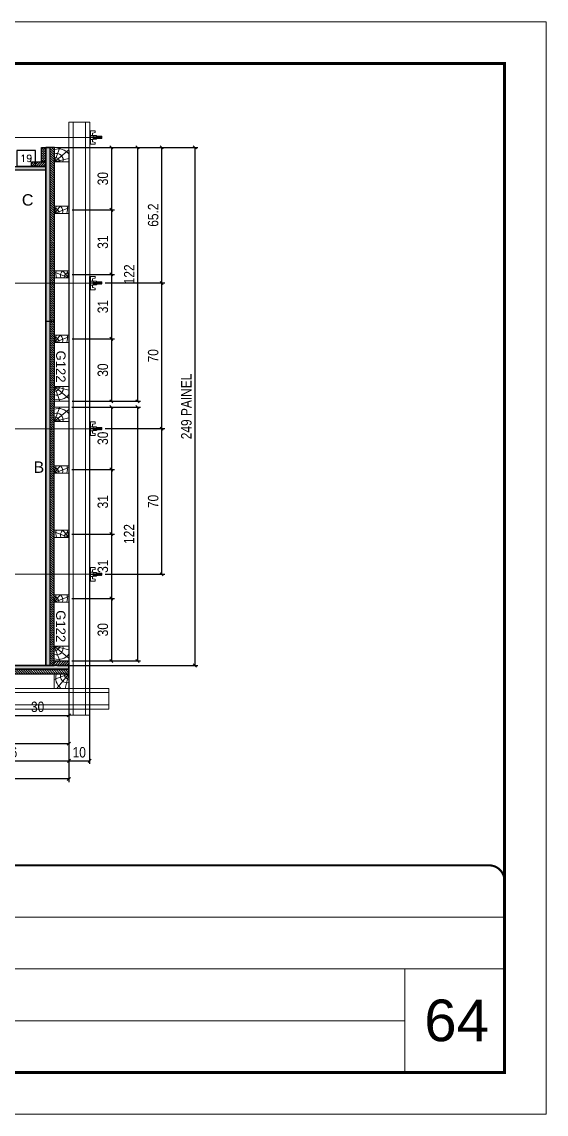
# Model space of a CAD drawing. Extents: x 28748 to 35002, y 14885 to 43501.
# Drawn here: x 34498 to 35002, y 25222 to 26272 of the extents above; entities that cross this region are included whole.
import ezdxf
from ezdxf.enums import TextEntityAlignment as Align

# ---------------------------------------------------------------- set-up
doc = ezdxf.new("R2010")
doc.units = 0
doc.linetypes.add('CONTINUO', pattern=[0])
doc.linetypes.add('DASHED', pattern=[0.75, 0.5, -0.25])
for name, color, linetype, lineweight in [('CARIMBO', 255, 'Continuous', 9), ('CONCRETO', 251, 'Continuous', 25), ('Folhas', 255, 'Continuous', 9), ('Hachura', 251, 'Continuous', 9), ('Madeira', 126, 'Continuous', 18), ('Perfil Metálico', 224, 'Continuous', 18), ('SARRAFO DE PRESSAO', 251, 'DASHED', 9)]:
    doc.layers.add(name, color=color, linetype=linetype, lineweight=lineweight)
for name, color, linetype in [('COTA', 241, 'Continuous'), ('MEIO_PONT', 93, 'Continuous'), ('Painéis', 200, 'Continuous'), ('SARRAFO', 251, 'Continuous'), ('TEXTO_GERAL', 7, 'Continuous')]:
    doc.layers.add(name, color=color, linetype=linetype)
doc.styles.add('ARIAL', font='arial.ttf')
doc.styles.add('COTA TECNICA 2X', font='techl___.ttf', dxfattribs={"height": 10})
doc.styles.add('ROMANS', font='romans.shx')
doc.styles.add('SANSSERIF', font='sas_____.pfb')
doc.dimstyles.new('Cota Seção interna', dxfattribs={"dimtxt": 7, "dimasz": 6, "dimexe": 0.18, "dimexo": 2, "dimgap": -4, "dimtad": 3, "dimdec": 1, "dimlfac": 0.5, "dimzin": 12, "dimdsep": 46, "dimtxsty": 'ROMANS', "dimblk": 'ARCHTICK', "dimcen": 0.09, "dimse1": 1, "dimse2": 1, "dimsd1": 1, "dimsd2": 1, "dimclrd": 180, "dimclre": 5, "dimclrt": 1, "dimadec": 0, "dimazin": 3, "dimtfac": 1, "dimtdec": 1, "dimtofl": 0, "dimtmove": 0, "dimatfit": 3, "dimldrblk": 'ARCHTICK', "dimfxl": 1, "dimtolj": 1, "dimtzin": 0, "dimarcsym": 0})
doc.dimstyles.new('SECAO PILAR', dxfattribs={"dimtxt": 10, "dimasz": 3, "dimexe": 3, "dimexo": 3, "dimgap": 3, "dimtad": 1, "dimdec": 1, "dimlfac": 0.5, "dimzin": 12, "dimdsep": 46, "dimtxsty": 'COTA TECNICA 2X', "dimblk1": 'OBLIQUE', "dimblk2": 'OBLIQUE', "dimsah": 1, "dimcen": 0.9, "dimclrd": 256, "dimclre": 256, "dimclrt": 256, "dimadec": 1, "dimazin": 3, "dimtfac": 1, "dimtdec": 1, "dimtmove": 0, "dimatfit": 3, "dimfxl": 1, "dimtolj": 1, "dimtzin": 12, "dimarcsym": 0})

# ---------------------------------------------------------------- blocks, each defined once
blk = doc.blocks.new('9999999999')
at = {"color": 30, "linetype": 'CONTINUO'}
for p, q in [((98564.6, 34379.6), (99584, 34379.6)), ((98564.6, 34329.8), (99488, 34329.8)), ((99584, 34329.8), (99488, 34329.8)), ((99488, 34329.8), (99488, 34230.2)), ((98564.6, 34280), (99488, 34280))]:
    blk.add_line(p, q, dxfattribs=at)
at = {"color": 30, "linetype": 'CONTINUO', "const_width": 2}
blk.add_lwpolyline([(99584, 34230.2), (99584, 34414.4, 0.414214), (99569, 34429.4), (98229, 34429.4, 0.414214), (98214, 34414.4), (98214, 34245.2, 0.414214), (98229, 34230.2), (99584, 34230.2)], format="xyb", dxfattribs=at)
at = {"layer": 'Folhas'}
blk.add_lwpolyline([(98139, 34190.2), (99624, 34190.2), (99624, 35240.2), (98139, 35240.2)], close=True, dxfattribs=at)
at = {"layer": 'Folhas', "color": 30, "const_width": 3}
blk.add_lwpolyline([(98214, 34230.2), (99584, 34230.2), (99584, 35200.2), (98214, 35200.2)], close=True, dxfattribs=at)
blk = doc.blocks.new('*D1206')
at = {"layer": 'COTA', "color": 180, "lineweight": -2, "transparency": 16777216}
for p, q in [((34511.1, 26148.4), (34493.1, 26148.4)), ((34493.1, 26148.4), (34493.1, 26133.4)), ((34511.1, 26133.4), (34511.1, 26148.4)), ((34493.1, 26133.4), (34511.1, 26133.4))]:
    blk.add_line(p, q, dxfattribs=at)
at = {"layer": 'Defpoints', "color": 0, "transparency": 16777216}
for p in [(34483.1, 26129.4), (34521.1, 26129.4), (34521.1, 26129.4)]:
    blk.add_point(p, dxfattribs=at)
at = {"layer": 'COTA', "color": 1, "transparency": 16777216, "insert": (34502.1, 26140.9), "char_height": 7, "attachment_point": 5, "style": 'ROMANS'}
blk.add_mtext('\\A1;19', dxfattribs=at)
blk = doc.blocks.new('_ArchTick')
at = {"color": 0, "linetype": 'ByBlock', "const_width": 0.15}
blk.add_lwpolyline([(-0.5, -0.5), (0.5, 0.5)], dxfattribs=at)
blk = doc.blocks.new('*D1971')
at = {"layer": 'COTA', "color": 180, "lineweight": -2, "transparency": 16777216}
for p, q in [((34266.1, 25690.9), (34240.1, 25690.9)), ((34240.1, 25690.9), (34240.1, 25675.9)), ((34266.1, 25675.9), (34266.1, 25690.9)), ((34240.1, 25675.9), (34266.1, 25675.9))]:
    blk.add_line(p, q, dxfattribs=at)
at = {"layer": 'Defpoints', "color": 0, "transparency": 16777216}
for p in [(33985.1, 25671.9), (33985.1, 25653.4), (34521.1, 25653.4)]:
    blk.add_point(p, dxfattribs=at)
at = {"layer": 'COTA', "color": 1, "transparency": 16777216, "insert": (34253.1, 25683.4), "char_height": 7, "attachment_point": 5, "style": 'ROMANS'}
blk.add_mtext('\\A1;268', dxfattribs=at)
blk = doc.blocks.new('C')
at = {"layer": 'Hachura', "color": 0}
for p, q in [((0, 3.22), (0, -3.22)), ((0.45, 3.22), (0, 3.22)), ((0.46, 3.16), (0, 3.16)), ((0.46, 3.05), (0, 3.05)), ((0.46, 2.88), (0, 2.88)), ((0, 2.75), (0, -1.16)), ((0.46, 2.65), (0, 2.65)), ((0.46, 2.23), (0, 2.23)), ((0.46, 1.51), (0, 1.51)), ((0.39, 0.49), (0.17, 0.49)), ((0.45, -3.23), (0.45, 3.22)), ((0.45, 3.22), (2.58, 3.22)), ((1.74, 0.97), (0.45, 0.97)), ((1.45, 0.1), (0.45, 0.1)), ((1.35, 1.94), (1.35, 0.96)), ((2.58, 2.39), (1.47, 2.09)), ((1.74, -0.97), (1.74, 0.97)), ((1.74, 0.97), (1.74, 0.84)), ((1.74, 0.97), (1.74, 0.84)), ((1.74, 0.84), (3.35, 0.84)), ((3.35, 0.45), (1.74, 0.45)), ((2.58, 3.22), (2.58, 2.39)), ((3.32, 0.84), (3.32, -0.84)), ((3.35, 0.84), (3.35, -0.84)), ((3.68, 0.45), (3.35, 0.45)), ((3.84, -0.52), (3.35, 0.45)), ((3.35, 0.06), (3.67, -0.57)), ((3.68, 0.45), (4.16, -0.52)), ((3.72, 0.5), (4.25, -0.57)), ((4.37, -0.55), (3.83, 0.53)), ((4.15, 0.45), (3.93, 0.45)), ((4.42, -0.52), (3.93, 0.45)), ((4.15, 0.45), (4.26, 0.45)), ((4.26, 0.45), (4.74, -0.52)), ((4.3, 0.5), (4.83, -0.57)), ((4.95, -0.55), (4.41, 0.53)), ((4.51, 0.45), (4.84, 0.45)), ((5, -0.52), (4.51, 0.45)), ((4.84, 0.45), (5.32, -0.52)), ((4.88, 0.5), (5.41, -0.57)), ((5.53, -0.55), (4.99, 0.53)), ((5.58, -0.52), (5.09, 0.45)), ((5.42, 0.45), (5.09, 0.45)), ((5.58, -0.52), (5.09, 0.45)), ((5.42, 0.45), (5.74, -0.19)), ((5.46, 0.5), (5.74, -0.07)), ((5.74, 0.19), (5.57, 0.53)), ((5.74, 0.32), (5.68, 0.45)), ((5.68, 0.45), (5.74, 0.45)), ((5.74, 0.45), (5.9, 0.29)), ((5.74, 0.45), (5.74, -0.52)), ((5.9, -0.36), (5.9, 0.29)), ((0.45, 0), (0, 0)), ((0.46, -1.52), (0, -1.52)), ((0.46, -2.23), (0, -2.23)), ((0.46, -2.65), (0, -2.65)), ((0.46, -2.88), (0, -2.88)), ((0.46, -3.05), (0, -3.05)), ((0.46, -3.16), (0, -3.16)), ((0, -3.22), (2.57, -3.22)), ((0.08, -0.48), (0.29, -0.48)), ((0.29, -0.48), (0.4, -0.48)), ((0.45, 0), (0.45, -0.97)), ((0.45, -0.16), (1.45, -0.16)), ((0.45, -0.65), (0.45, -0.32)), ((0.45, -3.23), (0.45, -0.65)), ((0.45, -0.97), (1.74, -0.97)), ((1.35, -1.94), (1.35, -0.97)), ((2.58, -2.39), (1.47, -2.1)), ((3.35, -0.32), (1.74, -0.32)), ((3.35, -0.84), (1.74, -0.84)), ((2.58, -3.23), (2.58, -2.39)), ((3.35, -0.07), (3.58, -0.52)), ((3.35, -0.52), (3.58, -0.52)), ((3.84, -0.52), (4.16, -0.52)), ((4.42, -0.52), (4.74, -0.52)), ((4.63, -0.52), (4.74, -0.52)), ((5, -0.52), (5.32, -0.52)), ((5.58, -0.52), (5.74, -0.52)), ((5.74, -0.52), (5.9, -0.36)), ((5.74, -0.52), (5.74, -0.52))]:
    blk.add_line(p, q, dxfattribs=at)
for centre, radius, start, end in [((1.52, 1.94), 0.161, 104.7436, 180), ((1.44, -0.03), 0.129, 272.695, 87.305), ((3.81, 0.39), 0.143, 25.5688, 154.4312), ((4.39, 0.39), 0.143, 25.5688, 154.4312), ((4.97, 0.39), 0.143, 25.5688, 154.4312), ((5.55, 0.39), 0.143, 25.5688, 154.4312), ((0.17, -0.37), 0.174, 221.744, 317.8592), ((1.52, -1.94), 0.161, 180, 255.2564), ((3.71, -0.4), 0.174, 222.1408, 318.256), ((4.29, -0.4), 0.174, 222.1408, 318.256), ((4.87, -0.4), 0.174, 222.1408, 318.256), ((5.45, -0.4), 0.174, 222.1408, 318.256), ((5.61, -0.4), 0.174, 317.8592, 318.256)]:
    blk.add_arc(centre, radius, start, end, dxfattribs=at)
blk = doc.blocks.new('_Oblique')
at = {"color": 0, "linetype": 'ByBlock', "lineweight": -2}
blk.add_line((-0.5, -0.5), (0.5, 0.5), dxfattribs=at)
blk = doc.blocks.new('*D1972')
at = {"layer": 'COTA', "lineweight": -2, "transparency": 16777216}
for p, q in [((33963.1, 25642.4), (33963.1, 25541.3)), ((34543.1, 25642.4), (34543.1, 25541.3)), ((34543.1, 25544.3), (33963.1, 25544.3))]:
    blk.add_line(p, q, dxfattribs=at)
at = {"layer": 'Defpoints', "color": 0, "transparency": 16777216}
for p in [(33963.1, 25645.4), (34543.1, 25645.4), (33963.1, 25544.3)]:
    blk.add_point(p, dxfattribs=at)
at = {"layer": 'COTA', "lineweight": -2, "transparency": 16777216, "xscale": 3, "yscale": 3, "zscale": 3, "rotation": 180}
blk.add_blockref('_Oblique', (33963.1, 25544.3), dxfattribs=at)
at = {"layer": 'COTA', "lineweight": -2, "transparency": 16777216, "xscale": 3, "yscale": 3, "zscale": 3}
blk.add_blockref('_Oblique', (34543.1, 25544.3), dxfattribs=at)
at = {"layer": 'COTA', "transparency": 16777216, "insert": (34253.1, 25552.4), "char_height": 10, "attachment_point": 5, "style": 'COTA TECNICA 2X'}
blk.add_mtext('\\A1;290 PAINEL', dxfattribs=at)
blk = doc.blocks.new('*D1911')
at = {"layer": 'COTA', "lineweight": -2, "transparency": 16777216}
for p, q in [((34532.2, 26151.4), (34667.2, 26151.4)), ((34664.2, 26151.4), (34664.2, 25653.4)), ((34532.1, 25653.4), (34667.2, 25653.4))]:
    blk.add_line(p, q, dxfattribs=at)
at = {"layer": 'Defpoints', "color": 0, "transparency": 16777216}
for p in [(34529.2, 26151.4), (34529.1, 25653.4), (34664.2, 25653.4)]:
    blk.add_point(p, dxfattribs=at)
at = {"layer": 'COTA', "lineweight": -2, "transparency": 16777216, "xscale": 3, "yscale": 3, "zscale": 3}
for p, rotation in [((34664.2, 26151.4), 90), ((34664.2, 25653.4), 270)]:
    blk.add_blockref('_Oblique', p, dxfattribs=dict(at, rotation=rotation))
at = {"layer": 'COTA', "transparency": 16777216, "insert": (34656.1, 25902.4), "char_height": 10, "attachment_point": 5, "rotation": 90, "style": 'COTA TECNICA 2X'}
blk.add_mtext('\\A1;249 PAINEL', dxfattribs=at)
blk = doc.blocks.new('PONTALETE')
at = {"layer": 'Madeira'}
for q in [(2.71, 7), (7, 5.76), (7, 1.74)]:
    blk.add_line((0, 0), q, dxfattribs=at)
blk.add_lwpolyline([(0, 0), (7, 0), (7, 7), (0, 7)], close=True, dxfattribs=at)
for centre, radius, start, end in [((2.04, 0.06), 6.23, 37.2818, 109.0913), ((1.09, 0.9), 3.19, 343.603, 109.9847), ((-0.21, -0.78), 3.09, 14.6322, 86.0383)]:
    blk.add_arc(centre, radius, start, end, dxfattribs=at)
blk = doc.blocks.new('MEIO PONTALETE')
at = {"layer": 'Madeira'}
for q in [(2.71, 7), (3.5, 2.88), (3.5, 0.87)]:
    blk.add_line((0, 0), q, dxfattribs=at)
blk.add_lwpolyline([(0, 0), (3.5, 0), (3.5, 7), (0, 7)], close=True, dxfattribs=at)
for centre, radius, start, end in [((2.04, 0.06), 6.23, 76.4499, 109.0913), ((1.09, 0.9), 3.19, 40.9063, 109.9847), ((-0.21, -0.78), 3.09, 14.6322, 86.0383)]:
    blk.add_arc(centre, radius, start, end, dxfattribs=at)
blk = doc.blocks.new('*D1118')
at = {"layer": 'COTA', "lineweight": -2, "transparency": 16777216}
for p, q in [((34483.1, 25628.4), (34483.1, 25602.4)), ((34543.1, 25628.4), (34543.1, 25602.4)), ((34483.1, 25605.4), (34543.1, 25605.4))]:
    blk.add_line(p, q, dxfattribs=at)
at = {"layer": 'Defpoints', "color": 0, "transparency": 16777216}
for p in [(34483.1, 25631.4), (34543.1, 25631.4), (34543.1, 25605.4)]:
    blk.add_point(p, dxfattribs=at)
at = {"layer": 'COTA', "lineweight": -2, "transparency": 16777216, "xscale": 3, "yscale": 3, "zscale": 3, "rotation": 180}
blk.add_blockref('_Oblique', (34483.1, 25605.4), dxfattribs=at)
at = {"layer": 'COTA', "lineweight": -2, "transparency": 16777216, "xscale": 3, "yscale": 3, "zscale": 3}
blk.add_blockref('_Oblique', (34543.1, 25605.4), dxfattribs=at)
at = {"layer": 'COTA', "transparency": 16777216, "insert": (34513.1, 25613.6), "char_height": 10, "attachment_point": 5, "style": 'COTA TECNICA 2X'}
blk.add_mtext('\\A1;30', dxfattribs=at)
blk = doc.blocks.new('*D1119')
at = {"layer": 'COTA', "lineweight": -2, "transparency": 16777216}
for p, q in [((34363.1, 25628.4), (34363.1, 25575.3)), ((34543.1, 25628.4), (34543.1, 25575.3)), ((34363.1, 25578.3), (34543.1, 25578.3))]:
    blk.add_line(p, q, dxfattribs=at)
at = {"layer": 'Defpoints', "color": 0, "transparency": 16777216}
for p in [(34363.1, 25631.4), (34543.1, 25631.4), (34543.1, 25578.3)]:
    blk.add_point(p, dxfattribs=at)
at = {"layer": 'COTA', "lineweight": -2, "transparency": 16777216, "xscale": 3, "yscale": 3, "zscale": 3, "rotation": 180}
blk.add_blockref('_Oblique', (34363.1, 25578.3), dxfattribs=at)
at = {"layer": 'COTA', "lineweight": -2, "transparency": 16777216, "xscale": 3, "yscale": 3, "zscale": 3}
blk.add_blockref('_Oblique', (34543.1, 25578.3), dxfattribs=at)
at = {"layer": 'COTA', "transparency": 16777216, "insert": (34453.1, 25586.4), "char_height": 10, "attachment_point": 5, "style": 'COTA TECNICA 2X'}
blk.add_mtext('\\A1;90', dxfattribs=at)
blk = doc.blocks.new('*D1125')
at = {"layer": 'COTA', "lineweight": -2, "transparency": 16777216}
for p, q in [((34546.2, 26151.4), (34587, 26151.4)), ((34584, 26151.4), (34584, 26091.4)), ((34546.2, 26091.4), (34587, 26091.4))]:
    blk.add_line(p, q, dxfattribs=at)
at = {"layer": 'Defpoints', "color": 0, "transparency": 16777216}
for p in [(34543.2, 26151.4), (34543.2, 26091.4), (34584, 26091.4)]:
    blk.add_point(p, dxfattribs=at)
at = {"layer": 'COTA', "lineweight": -2, "transparency": 16777216, "xscale": 3, "yscale": 3, "zscale": 3}
for p, rotation in [((34584, 26151.4), 90), ((34584, 26091.4), 270)]:
    blk.add_blockref('_Oblique', p, dxfattribs=dict(at, rotation=rotation))
at = {"layer": 'COTA', "transparency": 16777216, "insert": (34575.8, 26121.4), "char_height": 10, "attachment_point": 5, "rotation": 90, "style": 'COTA TECNICA 2X'}
blk.add_mtext('\\A1;30', dxfattribs=at)
blk = doc.blocks.new('*D1126')
at = {"layer": 'COTA', "lineweight": -2, "transparency": 16777216}
for p, q in [((34546.2, 26091.4), (34587, 26091.4)), ((34584, 26091.4), (34584, 26029.4)), ((34546.2, 26029.4), (34587, 26029.4))]:
    blk.add_line(p, q, dxfattribs=at)
at = {"layer": 'Defpoints', "color": 0, "transparency": 16777216}
for p in [(34543.2, 26091.4), (34543.2, 26029.4), (34584, 26029.4)]:
    blk.add_point(p, dxfattribs=at)
at = {"layer": 'COTA', "lineweight": -2, "transparency": 16777216, "xscale": 3, "yscale": 3, "zscale": 3}
for p, rotation in [((34584, 26091.4), 90), ((34584, 26029.4), 270)]:
    blk.add_blockref('_Oblique', p, dxfattribs=dict(at, rotation=rotation))
at = {"layer": 'COTA', "transparency": 16777216, "insert": (34575.8, 26060.4), "char_height": 10, "attachment_point": 5, "rotation": 90, "style": 'COTA TECNICA 2X'}
blk.add_mtext('\\A1;31', dxfattribs=at)
blk = doc.blocks.new('*D1127')
at = {"layer": 'COTA', "lineweight": -2, "transparency": 16777216}
for p, q in [((34546.2, 26029.4), (34587, 26029.4)), ((34584, 26029.4), (34584, 25967.4)), ((34546.2, 25967.4), (34587, 25967.4))]:
    blk.add_line(p, q, dxfattribs=at)
at = {"layer": 'Defpoints', "color": 0, "transparency": 16777216}
for p in [(34543.2, 26029.4), (34543.2, 25967.4), (34584, 25967.4)]:
    blk.add_point(p, dxfattribs=at)
at = {"layer": 'COTA', "lineweight": -2, "transparency": 16777216, "xscale": 3, "yscale": 3, "zscale": 3}
for p, rotation in [((34584, 26029.4), 90), ((34584, 25967.4), 270)]:
    blk.add_blockref('_Oblique', p, dxfattribs=dict(at, rotation=rotation))
at = {"layer": 'COTA', "transparency": 16777216, "insert": (34575.8, 25998.4), "char_height": 10, "attachment_point": 5, "rotation": 90, "style": 'COTA TECNICA 2X'}
blk.add_mtext('\\A1;31', dxfattribs=at)
blk = doc.blocks.new('*D1128')
at = {"layer": 'COTA', "lineweight": -2, "transparency": 16777216}
for p, q in [((34546.2, 25967.4), (34587, 25967.4)), ((34584, 25967.4), (34584, 25907.4)), ((34546.2, 25907.4), (34587, 25907.4))]:
    blk.add_line(p, q, dxfattribs=at)
at = {"layer": 'Defpoints', "color": 0, "transparency": 16777216}
for p in [(34543.2, 25967.4), (34543.2, 25907.4), (34584, 25907.4)]:
    blk.add_point(p, dxfattribs=at)
at = {"layer": 'COTA', "lineweight": -2, "transparency": 16777216, "xscale": 3, "yscale": 3, "zscale": 3}
for p, rotation in [((34584, 25967.4), 90), ((34584, 25907.4), 270)]:
    blk.add_blockref('_Oblique', p, dxfattribs=dict(at, rotation=rotation))
at = {"layer": 'COTA', "transparency": 16777216, "insert": (34575.8, 25937.4), "char_height": 10, "attachment_point": 5, "rotation": 90, "style": 'COTA TECNICA 2X'}
blk.add_mtext('\\A1;30', dxfattribs=at)
blk = doc.blocks.new('*D1129')
at = {"layer": 'COTA', "lineweight": -2, "transparency": 16777216}
for p, q in [((34546.2, 26151.4), (34612.1, 26151.4)), ((34609.1, 26151.4), (34609.1, 25907.4)), ((34546.2, 25907.4), (34612.1, 25907.4))]:
    blk.add_line(p, q, dxfattribs=at)
at = {"layer": 'Defpoints', "color": 0, "transparency": 16777216}
for p in [(34543.2, 26151.4), (34543.2, 25907.4), (34609.1, 25907.4)]:
    blk.add_point(p, dxfattribs=at)
at = {"layer": 'COTA', "lineweight": -2, "transparency": 16777216, "xscale": 3, "yscale": 3, "zscale": 3}
for p, rotation in [((34609.1, 26151.4), 90), ((34609.1, 25907.4), 270)]:
    blk.add_blockref('_Oblique', p, dxfattribs=dict(at, rotation=rotation))
at = {"layer": 'COTA', "transparency": 16777216, "insert": (34601.1, 26029.4), "char_height": 10, "attachment_point": 5, "rotation": 90, "style": 'COTA TECNICA 2X'}
blk.add_mtext('\\A1;122', dxfattribs=at)
blk = doc.blocks.new('*D1130')
at = {"layer": 'COTA', "lineweight": -2, "transparency": 16777216}
for p, q in [((34546.1, 25901.8), (34587, 25901.8)), ((34584, 25901.8), (34584, 25841.8)), ((34546.1, 25841.8), (34587, 25841.8))]:
    blk.add_line(p, q, dxfattribs=at)
at = {"layer": 'Defpoints', "color": 0, "transparency": 16777216}
for p in [(34543.1, 25901.8), (34543.1, 25841.8), (34584, 25841.8)]:
    blk.add_point(p, dxfattribs=at)
at = {"layer": 'COTA', "lineweight": -2, "transparency": 16777216, "xscale": 3, "yscale": 3, "zscale": 3}
for p, rotation in [((34584, 25901.8), 90), ((34584, 25841.8), 270)]:
    blk.add_blockref('_Oblique', p, dxfattribs=dict(at, rotation=rotation))
at = {"layer": 'COTA', "transparency": 16777216, "insert": (34575.8, 25871.8), "char_height": 10, "attachment_point": 5, "rotation": 90, "style": 'COTA TECNICA 2X'}
blk.add_mtext('\\A1;30', dxfattribs=at)
blk = doc.blocks.new('*D1131')
at = {"layer": 'COTA', "lineweight": -2, "transparency": 16777216}
for p, q in [((34546.1, 25841.8), (34587, 25841.8)), ((34584, 25841.8), (34584, 25779.8)), ((34546.1, 25779.8), (34587, 25779.8))]:
    blk.add_line(p, q, dxfattribs=at)
at = {"layer": 'Defpoints', "color": 0, "transparency": 16777216}
for p in [(34543.1, 25841.8), (34543.1, 25779.8), (34584, 25779.8)]:
    blk.add_point(p, dxfattribs=at)
at = {"layer": 'COTA', "lineweight": -2, "transparency": 16777216, "xscale": 3, "yscale": 3, "zscale": 3}
for p, rotation in [((34584, 25841.8), 90), ((34584, 25779.8), 270)]:
    blk.add_blockref('_Oblique', p, dxfattribs=dict(at, rotation=rotation))
at = {"layer": 'COTA', "transparency": 16777216, "insert": (34575.8, 25810.8), "char_height": 10, "attachment_point": 5, "rotation": 90, "style": 'COTA TECNICA 2X'}
blk.add_mtext('\\A1;31', dxfattribs=at)
blk = doc.blocks.new('*D1132')
at = {"layer": 'COTA', "lineweight": -2, "transparency": 16777216}
for p, q in [((34546.1, 25779.8), (34587, 25779.8)), ((34584, 25779.8), (34584, 25717.8)), ((34546.1, 25717.8), (34587, 25717.8))]:
    blk.add_line(p, q, dxfattribs=at)
at = {"layer": 'Defpoints', "color": 0, "transparency": 16777216}
for p in [(34543.1, 25779.8), (34543.1, 25717.8), (34584, 25717.8)]:
    blk.add_point(p, dxfattribs=at)
at = {"layer": 'COTA', "lineweight": -2, "transparency": 16777216, "xscale": 3, "yscale": 3, "zscale": 3}
for p, rotation in [((34584, 25779.8), 90), ((34584, 25717.8), 270)]:
    blk.add_blockref('_Oblique', p, dxfattribs=dict(at, rotation=rotation))
at = {"layer": 'COTA', "transparency": 16777216, "insert": (34575.8, 25748.8), "char_height": 10, "attachment_point": 5, "rotation": 90, "style": 'COTA TECNICA 2X'}
blk.add_mtext('\\A1;31', dxfattribs=at)
blk = doc.blocks.new('*D1133')
at = {"layer": 'COTA', "lineweight": -2, "transparency": 16777216}
for p, q in [((34546.1, 25717.8), (34587, 25717.8)), ((34584, 25717.8), (34584, 25657.8)), ((34546.1, 25657.8), (34587, 25657.8))]:
    blk.add_line(p, q, dxfattribs=at)
at = {"layer": 'Defpoints', "color": 0, "transparency": 16777216}
for p in [(34543.1, 25717.8), (34543.1, 25657.8), (34584, 25657.8)]:
    blk.add_point(p, dxfattribs=at)
at = {"layer": 'COTA', "lineweight": -2, "transparency": 16777216, "xscale": 3, "yscale": 3, "zscale": 3}
for p, rotation in [((34584, 25717.8), 90), ((34584, 25657.8), 270)]:
    blk.add_blockref('_Oblique', p, dxfattribs=dict(at, rotation=rotation))
at = {"layer": 'COTA', "transparency": 16777216, "insert": (34575.8, 25687.8), "char_height": 10, "attachment_point": 5, "rotation": 90, "style": 'COTA TECNICA 2X'}
blk.add_mtext('\\A1;30', dxfattribs=at)
blk = doc.blocks.new('*D1134')
at = {"layer": 'COTA', "lineweight": -2, "transparency": 16777216}
for p, q in [((34546.1, 25901.8), (34612.1, 25901.8)), ((34609.1, 25901.8), (34609.1, 25657.8)), ((34546.1, 25657.8), (34612.1, 25657.8))]:
    blk.add_line(p, q, dxfattribs=at)
at = {"layer": 'Defpoints', "color": 0, "transparency": 16777216}
for p in [(34543.1, 25901.8), (34543.1, 25657.8), (34609.1, 25657.8)]:
    blk.add_point(p, dxfattribs=at)
at = {"layer": 'COTA', "lineweight": -2, "transparency": 16777216, "xscale": 3, "yscale": 3, "zscale": 3}
for p, rotation in [((34609.1, 25901.8), 90), ((34609.1, 25657.8), 270)]:
    blk.add_blockref('_Oblique', p, dxfattribs=dict(at, rotation=rotation))
at = {"layer": 'COTA', "transparency": 16777216, "insert": (34601, 25779.8), "char_height": 10, "attachment_point": 5, "rotation": 90, "style": 'COTA TECNICA 2X'}
blk.add_mtext('\\A1;122', dxfattribs=at)
blk = doc.blocks.new('*D1999')
at = {"layer": 'COTA', "linetype": 'ByBlock', "lineweight": -2, "transparency": 16777216}
for p, q in [((34543.2, 26148.4), (34543.2, 25558.8)), ((34431.1, 25596.6), (34431.1, 25558.8)), ((34431.1, 25561.8), (34543.2, 25561.8))]:
    blk.add_line(p, q, dxfattribs=at)
at = {"layer": 'Defpoints', "color": 0, "linetype": 'ByBlock', "transparency": 16777216}
for p in [(34543.2, 26151.4), (34431.1, 25599.6), (34543.2, 25561.8)]:
    blk.add_point(p, dxfattribs=at)
at = {"layer": 'COTA', "linetype": 'ByBlock', "lineweight": -2, "transparency": 16777216, "xscale": 3, "yscale": 3, "zscale": 3, "rotation": 180}
blk.add_blockref('_Oblique', (34431.1, 25561.8), dxfattribs=at)
at = {"layer": 'COTA', "linetype": 'ByBlock', "lineweight": -2, "transparency": 16777216, "xscale": 3, "yscale": 3, "zscale": 3}
blk.add_blockref('_Oblique', (34543.2, 25561.8), dxfattribs=at)
at = {"layer": 'COTA', "linetype": 'ByBlock', "transparency": 16777216, "insert": (34487.1, 25569.9), "char_height": 10, "attachment_point": 5, "style": 'COTA TECNICA 2X'}
blk.add_mtext('\\A1;56', dxfattribs=at)
blk = doc.blocks.new('*D2000')
at = {"layer": 'COTA', "linetype": 'ByBlock', "lineweight": -2, "transparency": 16777216}
for p, q in [((34543.2, 26148.4), (34543.2, 25558.8)), ((34563.1, 26018), (34563.1, 25558.8)), ((34543.2, 25561.8), (34563.1, 25561.8))]:
    blk.add_line(p, q, dxfattribs=at)
at = {"layer": 'Defpoints', "color": 0, "linetype": 'ByBlock', "transparency": 16777216}
for p in [(34543.2, 26151.4), (34563.1, 26021), (34563.1, 25561.8)]:
    blk.add_point(p, dxfattribs=at)
at = {"layer": 'COTA', "linetype": 'ByBlock', "lineweight": -2, "transparency": 16777216, "xscale": 3, "yscale": 3, "zscale": 3, "rotation": 180}
blk.add_blockref('_Oblique', (34543.2, 25561.8), dxfattribs=at)
at = {"layer": 'COTA', "linetype": 'ByBlock', "lineweight": -2, "transparency": 16777216, "xscale": 3, "yscale": 3, "zscale": 3}
blk.add_blockref('_Oblique', (34563.1, 25561.8), dxfattribs=at)
at = {"layer": 'COTA', "linetype": 'ByBlock', "transparency": 16777216, "insert": (34553.1, 25569.9), "char_height": 10, "attachment_point": 5, "style": 'COTA TECNICA 2X'}
blk.add_mtext('\\A1;10', dxfattribs=at)
blk = doc.blocks.new('*D2001')
at = {"layer": 'COTA', "lineweight": -2, "transparency": 16777216}
for p, q in [((34546.2, 26151.4), (34635.3, 26151.4)), ((34632.3, 26151.4), (34632.3, 26021.1)), ((34577.9, 26021.1), (34635.3, 26021.1))]:
    blk.add_line(p, q, dxfattribs=at)
at = {"layer": 'Defpoints', "color": 0, "transparency": 16777216}
for p in [(34543.2, 26151.4), (34574.9, 26021.1), (34632.3, 26021.1)]:
    blk.add_point(p, dxfattribs=at)
at = {"layer": 'COTA', "lineweight": -2, "transparency": 16777216, "xscale": 3, "yscale": 3, "zscale": 3}
for p, rotation in [((34632.3, 26151.4), 90), ((34632.3, 26021.1), 270)]:
    blk.add_blockref('_Oblique', p, dxfattribs=dict(at, rotation=rotation))
at = {"layer": 'COTA', "transparency": 16777216, "insert": (34624.2, 26086.3), "char_height": 10, "attachment_point": 5, "rotation": 90, "style": 'COTA TECNICA 2X'}
blk.add_mtext('\\A1;65.2', dxfattribs=at)
blk = doc.blocks.new('*D2002')
at = {"layer": 'COTA', "linetype": 'ByBlock', "lineweight": -2, "transparency": 16777216}
for p, q in [((34577.9, 26021.1), (34635.3, 26021.1)), ((34632.3, 26021.1), (34632.3, 25881.1)), ((34577.9, 25881.1), (34635.3, 25881.1))]:
    blk.add_line(p, q, dxfattribs=at)
at = {"layer": 'Defpoints', "color": 0, "linetype": 'ByBlock', "transparency": 16777216}
for p in [(34574.9, 26021.1), (34574.9, 25881.1), (34632.3, 25881.1)]:
    blk.add_point(p, dxfattribs=at)
at = {"layer": 'COTA', "linetype": 'ByBlock', "lineweight": -2, "transparency": 16777216, "xscale": 3, "yscale": 3, "zscale": 3}
for p, rotation in [((34632.3, 26021.1), 90), ((34632.3, 25881.1), 270)]:
    blk.add_blockref('_Oblique', p, dxfattribs=dict(at, rotation=rotation))
at = {"layer": 'COTA', "linetype": 'ByBlock', "transparency": 16777216, "insert": (34624.2, 25951.1), "char_height": 10, "attachment_point": 5, "rotation": 90, "style": 'COTA TECNICA 2X'}
blk.add_mtext('\\A1;70', dxfattribs=at)
blk = doc.blocks.new('*D2003')
at = {"layer": 'COTA', "linetype": 'ByBlock', "lineweight": -2, "transparency": 16777216}
for p, q in [((34577.9, 25881.1), (34635.3, 25881.1)), ((34632.3, 25881.1), (34632.3, 25741.1)), ((34577.9, 25741.1), (34635.3, 25741.1))]:
    blk.add_line(p, q, dxfattribs=at)
at = {"layer": 'Defpoints', "color": 0, "linetype": 'ByBlock', "transparency": 16777216}
for p in [(34574.9, 25881.1), (34574.9, 25741.1), (34632.3, 25741.1)]:
    blk.add_point(p, dxfattribs=at)
at = {"layer": 'COTA', "linetype": 'ByBlock', "lineweight": -2, "transparency": 16777216, "xscale": 3, "yscale": 3, "zscale": 3}
for p, rotation in [((34632.3, 25881.1), 90), ((34632.3, 25741.1), 270)]:
    blk.add_blockref('_Oblique', p, dxfattribs=dict(at, rotation=rotation))
at = {"layer": 'COTA', "linetype": 'ByBlock', "transparency": 16777216, "insert": (34624.2, 25811.1), "char_height": 10, "attachment_point": 5, "rotation": 90, "style": 'COTA TECNICA 2X'}
blk.add_mtext('\\A1;70', dxfattribs=at)

msp = doc.modelspace()

# ---------------------------------------------------------------- hatches: boundary and pattern name
at = {"layer": 'Hachura'}
h = msp.add_hatch(dxfattribs=at)
h.set_pattern_fill('ANSI31', color=256, scale=0.5, angle=270, style=0)
h.set_pattern_definition([(315, (58055.3306, 16507.0861), (1.12253202, 1.12253202), [])])
h.paths.add_polyline_path([(34516.71, 26137.43), (34521.11, 26137.43), (34521.11, 26151.43), (34516.71, 26151.43)])
h = msp.add_hatch(color=256, dxfattribs=at)
h.dxf.hatch_style = 1
h.paths.add_polyline_path([(34521.11, 25653.43), (34521.11, 26151.43), (34524.71, 26151.43), (34524.71, 25653.43)])
h = msp.add_hatch(dxfattribs=at)
h.set_pattern_fill('ANSI31', color=256, scale=0.5, angle=270, style=0)
h.set_pattern_definition([(315, (58063.3306, 16774.0861), (1.12253202, 1.12253202), [])])
h.paths.add_polyline_path([(34524.71, 25653.43), (34529.11, 25653.43), (34529.11, 26151.43), (34524.71, 26151.43)])
h = msp.add_hatch(dxfattribs=at)
h.set_pattern_fill('ANSI31', color=256, scale=0.5, angle=360, style=0)
h.set_pattern_definition([(45, (44297.4743, 48540.8461), (-1.12253202, 1.12253202), [])])
h.paths.add_polyline_path([(34521.11, 26133.03), (34521.11, 26137.43), (34507.11, 26137.43), (34507.11, 26133.03)])
h = msp.add_hatch(color=256, dxfattribs=at)
h.dxf.hatch_style = 1
h.paths.add_polyline_path([(34521.11, 26133.03), (34521.11, 26129.43), (34483.11, 26129.43), (34483.11, 26133.03)])
h = msp.add_hatch(color=256, dxfattribs=at)
h.dxf.hatch_style = 1
h.paths.add_polyline_path([(34543.11, 25649.83), (34543.11, 25653.43), (33963.11, 25653.43), (33963.11, 25649.83)])
h = msp.add_hatch(dxfattribs=at)
h.set_pattern_fill('ANSI31', color=256, scale=0.5, angle=180, style=0)
h.set_pattern_definition([(225, (25416.1706, 3336.8298), (1.12253202, -1.12253202), [])])
h.paths.add_polyline_path([(34543.11, 25653.43), (34543.11, 25657.83), (34529.11, 25657.83), (34529.11, 25653.43)])
h = msp.add_hatch(dxfattribs=at)
h.set_pattern_fill('ANSI31', color=256, scale=0.5, angle=270, style=0)
h.set_pattern_definition([(315, (26601.7328, 15005.1352), (1.12253202, 1.12253202), [])])
h.paths.add_polyline_path([(33963.11, 25645.43), (33963.11, 25649.83), (34543.11, 25649.83), (34543.11, 25645.43)])

# ---------------------------------------------------------------- linework, layer by layer
at = {"layer": 'CONCRETO', "color": 2}
msp.add_lwpolyline([(34521.11, 26129.43), (34483.11, 26129.43), (34483.11, 25691.43), (33985.11, 25691.43), (33985.11, 25653.43), (34521.11, 25653.43)], close=True, dxfattribs=at)
at = {"layer": 'Hachura'}
for p, q in [((34573.91, 26161.03), (34434.11, 26161.04)), ((34573.9, 26021.03), (34434.1, 26021.04)), ((34573.89, 25881.03), (34434.09, 25881.04)), ((34573.88, 25741.03), (34434.08, 25741.04))]:
    msp.add_line(p, q, dxfattribs=at)
at = {"layer": 'Madeira'}
for points in [[(34543.15, 25907.43), (34529.15, 25907.43), (34529.15, 26151.43), (34543.15, 26151.43)], [(34543.11, 25657.83), (34529.11, 25657.83), (34529.11, 25901.83), (34543.11, 25901.83)], [(34543.11, 25645.43), (34543.11, 25631.43), (33963.11, 25631.43), (33963.11, 25645.43)], [(34363.11, 25645.43), (34363.11, 25631.43), (34543.11, 25631.43), (34543.11, 25645.43)]]:
    msp.add_lwpolyline(points, close=True, dxfattribs=at)
at = {"layer": 'Painéis'}
msp.add_line((34521.11, 25984.43), (34529.51, 25984.43), dxfattribs=at)
at = {"layer": 'Painéis', "linetype": 'ByBlock'}
for p, q in [((34521.11, 25653.43), (34529.11, 25653.43)), ((34529.11, 25653.43), (34529.11, 25657.2))]:
    msp.add_line(p, q, dxfattribs=at)
at = {"layer": 'Painéis'}
for points in [[(34521.11, 25653.43), (34521.11, 26151.43), (34524.71, 26151.43), (34524.71, 25653.43)], [(34521.11, 26133.03), (34521.11, 26129.43), (34483.11, 26129.43), (34483.11, 26133.03)], [(34543.11, 25649.83), (34543.11, 25653.43), (33963.11, 25653.43), (33963.11, 25649.83)]]:
    msp.add_lwpolyline(points, close=True, dxfattribs=at)
at = {"layer": 'Perfil Metálico'}
for points in [[(34543.11, 25605.52), (34563.11, 25605.52), (34563.11, 26175.79), (34543.11, 26175.79)], [(34559.11, 26175.79), (34547.11, 26175.79), (34547.11, 25605.52), (34559.11, 25605.52)], [(33931.17, 25631.43), (33931.17, 25611.43), (34581.43, 25611.43), (34581.43, 25631.43)], [(34581.43, 25615.43), (34581.43, 25627.43), (33931.17, 25627.43), (33931.17, 25615.43)]]:
    msp.add_lwpolyline(points, close=True, dxfattribs=at)
at = {"layer": 'SARRAFO'}
msp.add_line((34529.11, 25653.43), (34529.15, 26151.43), dxfattribs=at)
for points in [[(34521.11, 26151.43), (34521.11, 26137.43), (34516.71, 26137.43), (34516.71, 26151.43)], [(34507.11, 26137.43), (34521.11, 26137.43), (34521.11, 26133.03), (34507.11, 26133.03)], [(34529.11, 25657.83), (34543.11, 25657.83), (34543.11, 25653.43), (34529.11, 25653.43)], [(34543.11, 25649.83), (33963.11, 25649.83), (33963.11, 25645.43), (34543.11, 25645.43)], [(34543.11, 25649.83), (33963.11, 25649.83), (33963.11, 25645.43), (34543.11, 25645.43)]]:
    msp.add_lwpolyline(points, close=True, dxfattribs=at)
msp.add_lwpolyline([(34529.15, 26151.43), (34521.11, 26151.43), (34521.11, 25653.43), (34529.11, 25653.43)], dxfattribs=at)

# ---------------------------------------------------------------- block references
at = {"layer": 'Hachura', "linetype": 'Continuous', "xscale": -2, "yscale": 2, "zscale": 2, "rotation": 180}
for p in [(34563.11, 26161.03), (34563.1, 26021.03), (34563.11, 25881.03), (34563.11, 25741.03)]:
    msp.add_blockref('C', p, dxfattribs=at)
at = {"layer": 'Madeira', "xscale": 2, "yscale": 2, "zscale": 2}
for p in [(34529.15, 26137.43), (34529.11, 25887.83)]:
    msp.add_blockref('PONTALETE', p, dxfattribs=at)
at = {"layer": 'Madeira'}
for name, p, xscale, yscale, zscale, rotation in [('MEIO PONTALETE', (34529.15, 26087.93), -1.999999997962732, 1.999999997962732, 1.999999997962732, 270), ('MEIO PONTALETE', (34543.15, 26025.93), 1.999999997962732, 1.999999997962732, 1.999999997962732, 90.00000000000001), ('MEIO PONTALETE', (34529.15, 25963.93), -1.999999997962732, 1.999999997962732, 1.999999997962732, 270), ('PONTALETE', (34529.15, 25921.43), -2, 2, 2, 180), ('MEIO PONTALETE', (34529.11, 25838.33), -1.999999997962732, 1.999999997962732, 1.999999997962732, 270), ('MEIO PONTALETE', (34543.11, 25776.33), 1.999999997962732, 1.999999997962732, 1.999999997962732, 90.00000000000001), ('MEIO PONTALETE', (34529.11, 25714.33), -1.999999997962732, 1.999999997962732, 1.999999997962732, 270), ('PONTALETE', (34529.11, 25671.83), -2, 2, 2, 180)]:
    msp.add_blockref(name, p, dxfattribs=dict(at, xscale=xscale, yscale=yscale, zscale=zscale, rotation=rotation))
at = {"layer": 'MEIO_PONT', "xscale": -2, "yscale": 2, "zscale": 2, "rotation": 90.00000000000007}
msp.add_blockref('PONTALETE', (34543.11, 25645.43), dxfattribs=at)
at = {"layer": 'SARRAFO DE PRESSAO', "color": 6, "linetype": 'ByBlock'}
msp.add_blockref('9999999999', (-64622.14, -8968.09), dxfattribs=at)

# ---------------------------------------------------------------- texts
at = {"layer": 'CARIMBO', "style": 'ARIAL'}
msp.add_text('64', height=40, dxfattribs=at).set_placement((34884.7, 25292.26))
at = {"layer": 'TEXTO_GERAL', "style": 'ARIAL'}
for s, p in [('C', (34503.51, 26100.95)), ('B', (34514.3, 25844.08))]:
    msp.add_text(s, height=11, dxfattribs=at).set_placement(p, align=Align.MIDDLE_CENTER)
at = {"layer": 'TEXTO_GERAL', "color": 0, "linetype": 'Continuous', "style": 'SANSSERIF'}
for p in [(34535.39, 25956.12), (34535.35, 25706.52)]:
    msp.add_text('G122', height=9, rotation=270, dxfattribs=at).set_placement(p, align=Align.MIDDLE_LEFT)

# ---------------------------------------------------------------- dimensions: what is measured, and where the dimension line sits
at = {"layer": 'COTA', "linetype": 'ByBlock'}
for base, p1, p2, picture, middle in [((34543.15, 25561.83), (34431.08, 25599.6), (34543.15, 26151.43), '*D1999', (34487.12, 25569.94)), ((34563.11, 25561.83), (34543.15, 26151.43), (34563.11, 26021.03), '*D2000', (34553.13, 25569.93))]:
    dim = msp.add_linear_dim(base=base, p1=p1, p2=p2, dimstyle='SECAO PILAR', override={"dimtmove": 1}, dxfattribs=at)
    dim.commit()
    dim.dimension.update_dxf_attribs({"geometry": picture, "text_midpoint": middle})
at = {"layer": 'COTA'}
dim = msp.add_linear_dim(base=(34521.11, 26129.43), p1=(34483.11, 26129.43), p2=(34521.11, 26129.43), dimstyle='Cota Seção interna', dxfattribs=at)
dim.commit()
dim.dimension.update_dxf_attribs({"geometry": '*D1206', "text_midpoint": (34502.11, 26129.43), "dimtype": 160})
dim = msp.add_linear_dim(base=(34664.19, 25653.43), p1=(34529.15, 26151.43), p2=(34529.11, 25653.43), angle=270, text='<> PAINEL', dimstyle='SECAO PILAR', dxfattribs=at)
dim.commit()
dim.dimension.update_dxf_attribs({"geometry": '*D1911', "text_midpoint": (34656.09, 25902.43)})
for base, p1, p2, angle, dimstyle, picture, middle in [((34584.02, 26091.43), (34543.15, 26151.43), (34543.15, 26091.43), 270, 'SECAO PILAR', '*D1125', (34575.8, 26121.43)), ((34609.14, 25907.43), (34543.15, 26151.43), (34543.15, 25907.43), 270, 'SECAO PILAR', '*D1129', (34601.09, 26029.43)), ((34632.27, 26021.1), (34543.15, 26151.43), (34574.9, 26021.1), 270, 'SECAO PILAR', '*D2001', (34624.16, 26086.26)), ((34584.02, 26029.43), (34543.15, 26091.43), (34543.15, 26029.43), 270, 'SECAO PILAR', '*D1126', (34575.8, 26060.43)), ((34584.02, 25967.43), (34543.15, 26029.43), (34543.15, 25967.43), 270, 'SECAO PILAR', '*D1127', (34575.8, 25998.43)), ((34584.02, 25907.43), (34543.15, 25967.43), (34543.15, 25907.43), 270, 'SECAO PILAR', '*D1128', (34575.8, 25937.43)), ((34583.98, 25841.83), (34543.11, 25901.83), (34543.11, 25841.83), 270, 'SECAO PILAR', '*D1130', (34575.76, 25871.83)), ((34609.1, 25657.83), (34543.11, 25901.83), (34543.11, 25657.83), 270, 'SECAO PILAR', '*D1134', (34601.04, 25779.83)), ((34583.98, 25779.83), (34543.11, 25841.83), (34543.11, 25779.83), 270, 'SECAO PILAR', '*D1131', (34575.76, 25810.83)), ((34583.98, 25717.83), (34543.11, 25779.83), (34543.11, 25717.83), 270, 'SECAO PILAR', '*D1132', (34575.76, 25748.83)), ((34583.98, 25657.83), (34543.11, 25717.83), (34543.11, 25657.83), 270, 'SECAO PILAR', '*D1133', (34575.76, 25687.83)), ((33985.11, 25671.92), (34521.11, 25653.43), (33985.11, 25653.43), 180, 'Cota Seção interna', '*D1971', (34253.11, 25683.42))]:
    dim = msp.add_linear_dim(base=base, p1=p1, p2=p2, angle=angle, dimstyle=dimstyle, dxfattribs=at)
    dim.commit()
    dim.dimension.update_dxf_attribs({"geometry": picture, "text_midpoint": middle})
at = {"layer": 'COTA', "linetype": 'ByBlock'}
for base, p1, p2, picture, middle in [((34632.27, 25881.1), (34574.9, 26021.1), (34574.91, 25881.1), '*D2002', (34624.17, 25951.1)), ((34632.27, 25741.1), (34574.91, 25881.1), (34574.91, 25741.1), '*D2003', (34624.17, 25811.1))]:
    dim = msp.add_linear_dim(base=base, p1=p1, p2=p2, angle=270, dimstyle='SECAO PILAR', override={"dimtmove": 1}, dxfattribs=at)
    dim.commit()
    dim.dimension.update_dxf_attribs({"geometry": picture, "text_midpoint": middle})
at = {"layer": 'COTA'}
dim = msp.add_linear_dim(base=(33963.11, 25544.28), p1=(34543.11, 25645.43), p2=(33963.11, 25645.43), text='<> PAINEL', dimstyle='SECAO PILAR', dxfattribs=at)
dim.commit()
dim.dimension.update_dxf_attribs({"geometry": '*D1972', "text_midpoint": (34253.11, 25544.28), "dimtype": 160})
for base, p1, picture, middle in [((34543.11, 25578.29), (34363.11, 25631.43), '*D1119', (34453.11, 25586.42)), ((34543.11, 25605.4), (34483.11, 25631.43), '*D1118', (34513.11, 25613.62))]:
    dim = msp.add_linear_dim(base=base, p1=p1, p2=(34543.11, 25631.43), dimstyle='SECAO PILAR', dxfattribs=at)
    dim.commit()
    dim.dimension.update_dxf_attribs({"geometry": picture, "text_midpoint": middle})

doc.saveas('drawing.dxf')
